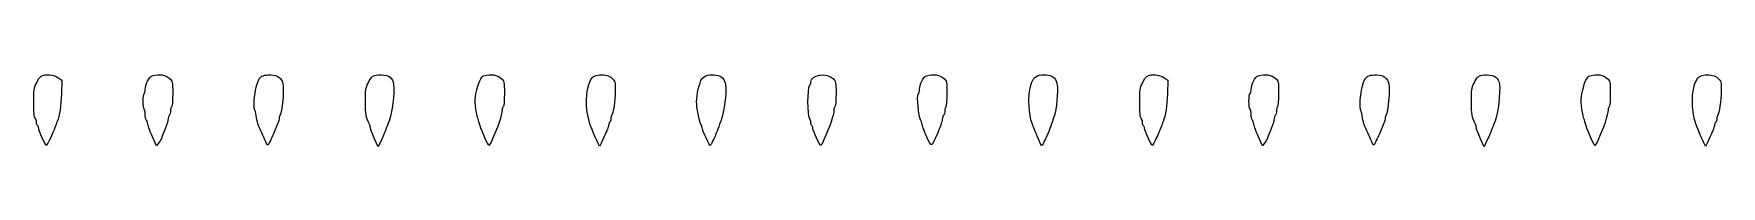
# Model space of a CAD drawing. Header units: centimetres. Extents: x -13.3 to 13.9, y 5.7 to 11.2.
# Drawn here: x 0.18 to 13.57, y 10.39 to 10.98 of the extents above; entities that cross this region are included whole.
import ezdxf

# ---------------------------------------------------------------- set-up
doc = ezdxf.new("R2010")
doc.units = ezdxf.units.CM
doc.header["$MEASUREMENT"] = 0
doc.layers.add('Layer 1', color=7, linetype='Continuous')

msp = doc.modelspace()

# ---------------------------------------------------------------- linework, layer by layer
at = {"layer": 'Layer 1'}
for points, knots in [([(6.44325, 10.44473), (6.49467, 10.55795), (6.52401, 10.64433), (6.52401, 10.68255), (6.52401, 10.68255), (6.52401, 10.69503), (6.52793, 10.70786), (6.53272, 10.71106), (6.53272, 10.71106), (6.53762, 10.71433), (6.54144, 10.75932), (6.54144, 10.81368), (6.54144, 10.81368), (6.54144, 10.9037), (6.53997, 10.91196), (6.52049, 10.93176), (6.52049, 10.93176), (6.4683, 10.98479), (6.34099, 10.96564), (6.34099, 10.90475), (6.34099, 10.90475), (6.34099, 10.89622), (6.33609, 10.88394), (6.3301, 10.87746), (6.3301, 10.87746), (6.31495, 10.86106), (6.31502, 10.63639), (6.33018, 10.61999), (6.33018, 10.61999), (6.33613, 10.61356), (6.34099, 10.59879), (6.34099, 10.58717), (6.34099, 10.58717), (6.34099, 10.57555), (6.34491, 10.56342), (6.34971, 10.56022), (6.34971, 10.56022), (6.3545, 10.55702), (6.35842, 10.54747), (6.35842, 10.53902), (6.35842, 10.53902), (6.35842, 10.52083), (6.41112, 10.40466), (6.41937, 10.40466), (6.41937, 10.40466), (6.42249, 10.40466), (6.43324, 10.42269), (6.44325, 10.44473)], [0, 0, 0, 0, 0.07692308, 0.07692308, 0.07692308, 0.07692308, 0.15384615, 0.15384615, 0.15384615, 0.15384615, 0.23076923, 0.23076923, 0.23076923, 0.23076923, 0.30769231, 0.30769231, 0.30769231, 0.30769231, 0.38461538, 0.38461538, 0.38461538, 0.38461538, 0.46153846, 0.46153846, 0.46153846, 0.46153846, 0.53846154, 0.53846154, 0.53846154, 0.53846154, 0.61538462, 0.61538462, 0.61538462, 0.61538462, 0.69230769, 0.69230769, 0.69230769, 0.69230769, 0.76923077, 0.76923077, 0.76923077, 0.76923077, 0.84615385, 0.84615385, 0.84615385, 0.84615385, 1, 1, 1, 1]), ([(0.30951, 10.4683), (0.32516, 10.5033), (0.34099, 10.54042), (0.34469, 10.55079), (0.34469, 10.55079), (0.34839, 10.56116), (0.35563, 10.58025), (0.36078, 10.59322), (0.36078, 10.59322), (0.38043, 10.64261), (0.39145, 10.71474), (0.39483, 10.81601), (0.39483, 10.81601), (0.39483, 10.81601), (0.39834, 10.92097), (0.39834, 10.92097), (0.39834, 10.92097), (0.39834, 10.92097), (0.36685, 10.94202), (0.36685, 10.94202), (0.36685, 10.94202), (0.33257, 10.96494), (0.26489, 10.97066), (0.23471, 10.95319), (0.23471, 10.95319), (0.22533, 10.94776), (0.20807, 10.92315), (0.19637, 10.89851), (0.19637, 10.89851), (0.17728, 10.85833), (0.17511, 10.84225), (0.17537, 10.74249), (0.17537, 10.74249), (0.17555, 10.66802), (0.17915, 10.62747), (0.18626, 10.61978), (0.18626, 10.61978), (0.1921, 10.61347), (0.19687, 10.59879), (0.19687, 10.58717), (0.19687, 10.58717), (0.19687, 10.57555), (0.20079, 10.56342), (0.20559, 10.56022), (0.20559, 10.56022), (0.21038, 10.55702), (0.2143, 10.54747), (0.2143, 10.53902), (0.2143, 10.53902), (0.2143, 10.52076), (0.26702, 10.40466), (0.27531, 10.40466), (0.27531, 10.40466), (0.27846, 10.40466), (0.29385, 10.4333), (0.30951, 10.4683)], [0, 0, 0, 0, 0.06666667, 0.06666667, 0.06666667, 0.06666667, 0.13333333, 0.13333333, 0.13333333, 0.13333333, 0.2, 0.2, 0.2, 0.2, 0.26666667, 0.26666667, 0.26666667, 0.26666667, 0.33333333, 0.33333333, 0.33333333, 0.33333333, 0.4, 0.4, 0.4, 0.4, 0.46666667, 0.46666667, 0.46666667, 0.46666667, 0.53333333, 0.53333333, 0.53333333, 0.53333333, 0.6, 0.6, 0.6, 0.6, 0.66666667, 0.66666667, 0.66666667, 0.66666667, 0.73333333, 0.73333333, 0.73333333, 0.73333333, 0.8, 0.8, 0.8, 0.8, 0.86666667, 0.86666667, 0.86666667, 0.86666667, 1, 1, 1, 1]), ([(1.19038, 10.46594), (1.19043, 10.47113), (1.20034, 10.49643), (1.21241, 10.52217), (1.21241, 10.52217), (1.22448, 10.5479), (1.23674, 10.58512), (1.23966, 10.60487), (1.23966, 10.60487), (1.24258, 10.62462), (1.24838, 10.64305), (1.25254, 10.64583), (1.25254, 10.64583), (1.2567, 10.64862), (1.26011, 10.66312), (1.26011, 10.67807), (1.26011, 10.67807), (1.26011, 10.69301), (1.26403, 10.70786), (1.26882, 10.71106), (1.26882, 10.71106), (1.27373, 10.71434), (1.27754, 10.75959), (1.27754, 10.81449), (1.27754, 10.81449), (1.27754, 10.91189), (1.27749, 10.91213), (1.25073, 10.93649), (1.25073, 10.93649), (1.21991, 10.96454), (1.17601, 10.97078), (1.11427, 10.95588), (1.11427, 10.95588), (1.09173, 10.95044), (1.05966, 10.88625), (1.05966, 10.84655), (1.05966, 10.84655), (1.05966, 10.83227), (1.05574, 10.81797), (1.05095, 10.81477), (1.05095, 10.81477), (1.04616, 10.81156), (1.04223, 10.78399), (1.04223, 10.75349), (1.04223, 10.75349), (1.04223, 10.72299), (1.04616, 10.69541), (1.05095, 10.69221), (1.05095, 10.69221), (1.05574, 10.689), (1.05966, 10.66991), (1.05966, 10.64978), (1.05966, 10.64978), (1.05966, 10.62965), (1.06308, 10.6109), (1.06725, 10.60811), (1.06725, 10.60811), (1.07143, 10.60532), (1.07733, 10.58916), (1.08037, 10.5722), (1.08037, 10.5722), (1.08341, 10.55524), (1.10032, 10.51001), (1.11794, 10.47169), (1.11794, 10.47169), (1.11794, 10.47169), (1.14999, 10.40201), (1.14999, 10.40201), (1.14999, 10.40201), (1.14999, 10.40201), (1.17014, 10.42926), (1.17014, 10.42926), (1.17014, 10.42926), (1.18123, 10.44425), (1.19034, 10.46076), (1.19038, 10.46594)], [0, 0, 0, 0, 0.05, 0.05, 0.05, 0.05, 0.1, 0.1, 0.1, 0.1, 0.15, 0.15, 0.15, 0.15, 0.2, 0.2, 0.2, 0.2, 0.25, 0.25, 0.25, 0.25, 0.3, 0.3, 0.3, 0.3, 0.35, 0.35, 0.35, 0.35, 0.4, 0.4, 0.4, 0.4, 0.45, 0.45, 0.45, 0.45, 0.5, 0.5, 0.5, 0.5, 0.55, 0.55, 0.55, 0.55, 0.6, 0.6, 0.6, 0.6, 0.65, 0.65, 0.65, 0.65, 0.7, 0.7, 0.7, 0.7, 0.75, 0.75, 0.75, 0.75, 0.8, 0.8, 0.8, 0.8, 0.85, 0.85, 0.85, 0.85, 0.9, 0.9, 0.9, 0.9, 1, 1, 1, 1]), ([(2.06478, 10.46794), (2.07192, 10.4824), (2.08419, 10.5112), (2.09204, 10.53194), (2.09204, 10.53194), (2.09989, 10.55268), (2.11005, 10.57701), (2.11461, 10.58602), (2.11461, 10.58602), (2.11917, 10.59502), (2.1229, 10.61008), (2.1229, 10.61949), (2.1229, 10.61949), (2.1229, 10.62889), (2.12643, 10.64061), (2.13074, 10.64554), (2.13074, 10.64554), (2.14454, 10.66129), (2.16178, 10.85314), (2.15283, 10.89133), (2.15283, 10.89133), (2.14182, 10.93834), (2.11061, 10.96164), (2.05703, 10.96286), (2.05703, 10.96286), (2.00118, 10.96413), (1.97951, 10.95603), (1.96216, 10.92739), (1.96216, 10.92739), (1.93449, 10.88171), (1.91306, 10.72111), (1.92966, 10.68385), (1.92966, 10.68385), (1.93454, 10.67289), (1.94087, 10.64571), (1.94373, 10.62344), (1.94373, 10.62344), (1.94659, 10.60118), (1.95236, 10.57573), (1.95656, 10.56688), (1.95656, 10.56688), (1.96076, 10.55803), (1.97917, 10.51635), (1.99746, 10.47424), (1.99746, 10.47424), (2.02899, 10.40167), (2.03127, 10.39884), (2.04126, 10.41967), (2.04126, 10.41967), (2.04706, 10.43176), (2.05764, 10.45348), (2.06478, 10.46794)], [0, 0, 0, 0, 0.07142857, 0.07142857, 0.07142857, 0.07142857, 0.14285714, 0.14285714, 0.14285714, 0.14285714, 0.21428571, 0.21428571, 0.21428571, 0.21428571, 0.28571429, 0.28571429, 0.28571429, 0.28571429, 0.35714286, 0.35714286, 0.35714286, 0.35714286, 0.42857143, 0.42857143, 0.42857143, 0.42857143, 0.5, 0.5, 0.5, 0.5, 0.57142857, 0.57142857, 0.57142857, 0.57142857, 0.64285714, 0.64285714, 0.64285714, 0.64285714, 0.71428571, 0.71428571, 0.71428571, 0.71428571, 0.78571429, 0.78571429, 0.78571429, 0.78571429, 0.85714286, 0.85714286, 0.85714286, 0.85714286, 1, 1, 1, 1]), ([(2.97279, 10.54136), (2.98086, 10.56211), (2.99076, 10.58756), (2.99479, 10.59793), (2.99479, 10.59793), (3.01807, 10.65792), (3.03808, 10.82177), (3.02996, 10.88599), (3.02996, 10.88599), (3.02309, 10.94035), (2.99514, 10.96227), (2.93192, 10.96288), (2.93192, 10.96288), (2.87069, 10.96348), (2.85436, 10.95334), (2.82831, 10.89854), (2.82831, 10.89854), (2.80949, 10.85893), (2.80703, 10.8416), (2.80703, 10.74848), (2.80703, 10.74848), (2.80703, 10.6485), (2.80972, 10.63343), (2.83855, 10.57213), (2.83855, 10.57213), (2.84279, 10.56313), (2.84625, 10.55015), (2.84625, 10.54328), (2.84625, 10.54328), (2.84625, 10.53642), (2.86027, 10.50002), (2.8774, 10.4624), (2.8774, 10.4624), (2.8774, 10.4624), (2.90856, 10.39399), (2.90856, 10.39399), (2.90856, 10.39399), (2.90856, 10.39399), (2.93334, 10.44882), (2.93334, 10.44882), (2.93334, 10.44882), (2.94697, 10.47898), (2.96472, 10.52062), (2.97279, 10.54136)], [0, 0, 0, 0, 0.08333333, 0.08333333, 0.08333333, 0.08333333, 0.16666667, 0.16666667, 0.16666667, 0.16666667, 0.25, 0.25, 0.25, 0.25, 0.33333333, 0.33333333, 0.33333333, 0.33333333, 0.41666667, 0.41666667, 0.41666667, 0.41666667, 0.5, 0.5, 0.5, 0.5, 0.58333333, 0.58333333, 0.58333333, 0.58333333, 0.66666667, 0.66666667, 0.66666667, 0.66666667, 0.75, 0.75, 0.75, 0.75, 0.83333333, 0.83333333, 0.83333333, 0.83333333, 1, 1, 1, 1]), ([(3.80651, 10.4353), (3.8546, 10.53848), (3.89206, 10.6484), (3.89206, 10.68635), (3.89206, 10.68635), (3.89206, 10.69674), (3.89598, 10.70786), (3.90077, 10.71106), (3.90077, 10.71106), (3.90568, 10.71434), (3.90949, 10.75959), (3.90949, 10.81449), (3.90949, 10.81449), (3.90949, 10.91189), (3.90944, 10.91213), (3.88267, 10.93649), (3.88267, 10.93649), (3.85215, 10.96427), (3.80816, 10.97072), (3.74768, 10.95628), (3.74768, 10.95628), (3.7237, 10.95055), (3.70268, 10.90364), (3.68308, 10.81208), (3.68308, 10.81208), (3.67265, 10.76336), (3.68048, 10.67353), (3.70011, 10.61679), (3.70011, 10.61679), (3.70369, 10.60642), (3.71147, 10.58096), (3.71738, 10.56022), (3.71738, 10.56022), (3.73034, 10.51482), (3.77962, 10.40466), (3.78698, 10.40466), (3.78698, 10.40466), (3.78987, 10.40466), (3.79866, 10.41845), (3.80651, 10.4353)], [0, 0, 0, 0, 0.09090909, 0.09090909, 0.09090909, 0.09090909, 0.18181818, 0.18181818, 0.18181818, 0.18181818, 0.27272727, 0.27272727, 0.27272727, 0.27272727, 0.36363636, 0.36363636, 0.36363636, 0.36363636, 0.45454545, 0.45454545, 0.45454545, 0.45454545, 0.54545455, 0.54545455, 0.54545455, 0.54545455, 0.63636364, 0.63636364, 0.63636364, 0.63636364, 0.72727273, 0.72727273, 0.72727273, 0.72727273, 0.81818182, 0.81818182, 0.81818182, 0.81818182, 1, 1, 1, 1]), ([(4.70233, 10.47595), (4.72159, 10.51711), (4.73736, 10.55797), (4.73738, 10.56673), (4.73738, 10.56673), (4.7374, 10.5755), (4.74134, 10.5853), (4.74613, 10.5885), (4.74613, 10.5885), (4.75093, 10.59171), (4.75485, 10.60398), (4.75485, 10.61577), (4.75485, 10.61577), (4.75485, 10.62756), (4.75773, 10.64033), (4.76125, 10.64414), (4.76125, 10.64414), (4.77375, 10.65766), (4.7886, 10.75932), (4.78915, 10.83514), (4.78915, 10.83514), (4.78969, 10.9098), (4.78891, 10.91281), (4.7629, 10.93649), (4.7629, 10.93649), (4.7383, 10.95888), (4.70989, 10.96628), (4.66334, 10.96245), (4.66334, 10.96245), (4.62257, 10.95908), (4.60617, 10.94944), (4.59231, 10.92069), (4.59231, 10.92069), (4.55085, 10.83468), (4.54953, 10.69841), (4.58895, 10.57436), (4.58895, 10.57436), (4.60117, 10.5359), (4.66218, 10.39555), (4.66524, 10.39886), (4.66524, 10.39886), (4.66638, 10.4001), (4.68307, 10.43479), (4.70233, 10.47595)], [0, 0, 0, 0, 0.08333333, 0.08333333, 0.08333333, 0.08333333, 0.16666667, 0.16666667, 0.16666667, 0.16666667, 0.25, 0.25, 0.25, 0.25, 0.33333333, 0.33333333, 0.33333333, 0.33333333, 0.41666667, 0.41666667, 0.41666667, 0.41666667, 0.5, 0.5, 0.5, 0.5, 0.58333333, 0.58333333, 0.58333333, 0.58333333, 0.66666667, 0.66666667, 0.66666667, 0.66666667, 0.75, 0.75, 0.75, 0.75, 0.83333333, 0.83333333, 0.83333333, 0.83333333, 1, 1, 1, 1]), ([(5.57679, 10.46794), (5.58799, 10.4909), (5.60337, 10.53137), (5.62619, 10.59793), (5.62619, 10.59793), (5.6553, 10.68285), (5.67251, 10.81358), (5.66381, 10.88375), (5.66381, 10.88375), (5.65798, 10.93073), (5.63831, 10.95164), (5.59113, 10.96097), (5.59113, 10.96097), (5.54373, 10.97035), (5.49567, 10.95767), (5.47697, 10.93085), (5.47697, 10.93085), (5.45768, 10.90319), (5.43462, 10.80469), (5.43462, 10.74995), (5.43462, 10.74995), (5.43462, 10.70553), (5.45552, 10.59978), (5.46977, 10.57213), (5.46977, 10.57213), (5.4744, 10.56313), (5.4782, 10.55052), (5.4782, 10.5441), (5.4782, 10.5441), (5.4782, 10.53769), (5.49249, 10.50158), (5.50996, 10.46385), (5.50996, 10.46385), (5.54101, 10.39677), (5.54196, 10.39576), (5.55284, 10.41845), (5.55284, 10.41845), (5.55896, 10.43121), (5.56974, 10.45348), (5.57679, 10.46794)], [0, 0, 0, 0, 0.09090909, 0.09090909, 0.09090909, 0.09090909, 0.18181818, 0.18181818, 0.18181818, 0.18181818, 0.27272727, 0.27272727, 0.27272727, 0.27272727, 0.36363636, 0.36363636, 0.36363636, 0.36363636, 0.45454545, 0.45454545, 0.45454545, 0.45454545, 0.54545455, 0.54545455, 0.54545455, 0.54545455, 0.63636364, 0.63636364, 0.63636364, 0.63636364, 0.72727273, 0.72727273, 0.72727273, 0.72727273, 0.81818182, 0.81818182, 0.81818182, 0.81818182, 1, 1, 1, 1]), ([(7.34834, 10.50479), (7.36564, 10.5453), (7.3819, 10.59247), (7.38447, 10.60963), (7.38447, 10.60963), (7.38704, 10.62678), (7.39254, 10.64308), (7.39669, 10.64585), (7.39669, 10.64585), (7.40083, 10.64863), (7.40423, 10.66312), (7.40423, 10.67807), (7.40423, 10.67807), (7.40423, 10.69301), (7.40815, 10.70786), (7.41294, 10.71106), (7.41294, 10.71106), (7.41785, 10.71434), (7.42166, 10.75959), (7.42166, 10.81449), (7.42166, 10.81449), (7.42166, 10.91189), (7.42161, 10.91213), (7.39484, 10.93649), (7.39484, 10.93649), (7.36446, 10.96414), (7.3172, 10.97094), (7.25839, 10.9561), (7.25839, 10.9561), (7.23618, 10.95049), (7.20378, 10.88629), (7.20378, 10.84788), (7.20378, 10.84788), (7.20378, 10.83433), (7.19949, 10.81861), (7.19425, 10.81294), (7.19425, 10.81294), (7.18101, 10.79862), (7.1957, 10.63154), (7.21233, 10.60736), (7.21233, 10.60736), (7.21589, 10.60217), (7.2215, 10.5852), (7.22478, 10.56965), (7.22478, 10.56965), (7.22806, 10.55409), (7.24524, 10.50901), (7.26295, 10.46946), (7.26295, 10.46946), (7.30012, 10.38645), (7.29732, 10.3853), (7.34834, 10.50479)], [0, 0, 0, 0, 0.07142857, 0.07142857, 0.07142857, 0.07142857, 0.14285714, 0.14285714, 0.14285714, 0.14285714, 0.21428571, 0.21428571, 0.21428571, 0.21428571, 0.28571429, 0.28571429, 0.28571429, 0.28571429, 0.35714286, 0.35714286, 0.35714286, 0.35714286, 0.42857143, 0.42857143, 0.42857143, 0.42857143, 0.5, 0.5, 0.5, 0.5, 0.57142857, 0.57142857, 0.57142857, 0.57142857, 0.64285714, 0.64285714, 0.64285714, 0.64285714, 0.71428571, 0.71428571, 0.71428571, 0.71428571, 0.78571429, 0.78571429, 0.78571429, 0.78571429, 0.85714286, 0.85714286, 0.85714286, 0.85714286, 1, 1, 1, 1]), ([(8.2089, 10.46794), (8.22336, 10.49722), (8.24143, 10.54343), (8.25788, 10.59322), (8.25788, 10.59322), (8.26387, 10.61137), (8.27214, 10.6347), (8.27624, 10.64507), (8.27624, 10.64507), (8.28873, 10.67663), (8.30291, 10.83859), (8.29695, 10.88161), (8.29695, 10.88161), (8.29018, 10.93047), (8.27052, 10.95158), (8.22308, 10.96097), (8.22308, 10.96097), (8.17567, 10.97035), (8.12762, 10.95767), (8.10891, 10.93084), (8.10891, 10.93084), (8.06169, 10.86312), (8.05833, 10.66979), (8.10254, 10.56493), (8.10254, 10.56493), (8.10801, 10.55197), (8.11555, 10.53288), (8.11931, 10.52251), (8.11931, 10.52251), (8.12307, 10.51214), (8.13678, 10.47915), (8.14978, 10.4492), (8.14978, 10.4492), (8.17321, 10.39523), (8.17352, 10.39495), (8.18467, 10.4182), (8.18467, 10.4182), (8.19086, 10.43109), (8.20176, 10.45348), (8.2089, 10.46794)], [0, 0, 0, 0, 0.09090909, 0.09090909, 0.09090909, 0.09090909, 0.18181818, 0.18181818, 0.18181818, 0.18181818, 0.27272727, 0.27272727, 0.27272727, 0.27272727, 0.36363636, 0.36363636, 0.36363636, 0.36363636, 0.45454545, 0.45454545, 0.45454545, 0.45454545, 0.54545455, 0.54545455, 0.54545455, 0.54545455, 0.63636364, 0.63636364, 0.63636364, 0.63636364, 0.72727273, 0.72727273, 0.72727273, 0.72727273, 0.81818182, 0.81818182, 0.81818182, 0.81818182, 1, 1, 1, 1]), ([(9.08557, 10.4683), (9.10122, 10.5033), (9.11706, 10.54042), (9.12075, 10.55079), (9.12075, 10.55079), (9.12445, 10.56116), (9.1317, 10.58025), (9.13685, 10.59322), (9.13685, 10.59322), (9.15649, 10.64261), (9.16752, 10.71474), (9.1709, 10.81601), (9.1709, 10.81601), (9.1709, 10.81601), (9.17441, 10.92097), (9.17441, 10.92097), (9.17441, 10.92097), (9.17441, 10.92097), (9.14292, 10.94202), (9.14292, 10.94202), (9.14292, 10.94202), (9.10863, 10.96494), (9.04095, 10.97066), (9.01078, 10.95319), (9.01078, 10.95319), (9.00139, 10.94776), (8.98414, 10.92315), (8.97243, 10.89851), (8.97243, 10.89851), (8.95335, 10.85833), (8.95118, 10.84225), (8.95143, 10.74249), (8.95143, 10.74249), (8.95162, 10.66802), (8.95522, 10.62747), (8.96233, 10.61978), (8.96233, 10.61978), (8.96816, 10.61347), (8.97294, 10.59879), (8.97294, 10.58717), (8.97294, 10.58717), (8.97294, 10.57555), (8.97686, 10.56342), (8.98165, 10.56022), (8.98165, 10.56022), (8.98645, 10.55702), (8.99037, 10.54747), (8.99037, 10.53902), (8.99037, 10.53902), (8.99037, 10.52076), (9.04309, 10.40466), (9.05137, 10.40466), (9.05137, 10.40466), (9.05453, 10.40466), (9.06992, 10.4333), (9.08557, 10.4683)], [0, 0, 0, 0, 0.06666667, 0.06666667, 0.06666667, 0.06666667, 0.13333333, 0.13333333, 0.13333333, 0.13333333, 0.2, 0.2, 0.2, 0.2, 0.26666667, 0.26666667, 0.26666667, 0.26666667, 0.33333333, 0.33333333, 0.33333333, 0.33333333, 0.4, 0.4, 0.4, 0.4, 0.46666667, 0.46666667, 0.46666667, 0.46666667, 0.53333333, 0.53333333, 0.53333333, 0.53333333, 0.6, 0.6, 0.6, 0.6, 0.66666667, 0.66666667, 0.66666667, 0.66666667, 0.73333333, 0.73333333, 0.73333333, 0.73333333, 0.8, 0.8, 0.8, 0.8, 0.86666667, 0.86666667, 0.86666667, 0.86666667, 1, 1, 1, 1]), ([(9.96645, 10.46594), (9.96649, 10.47113), (9.9764, 10.49643), (9.98847, 10.52217), (9.98847, 10.52217), (10.00055, 10.5479), (10.01281, 10.58512), (10.01573, 10.60487), (10.01573, 10.60487), (10.01865, 10.62462), (10.02444, 10.64305), (10.02861, 10.64583), (10.02861, 10.64583), (10.03277, 10.64862), (10.03618, 10.66312), (10.03618, 10.67807), (10.03618, 10.67807), (10.03618, 10.69301), (10.0401, 10.70786), (10.04489, 10.71106), (10.04489, 10.71106), (10.04979, 10.71434), (10.05361, 10.75959), (10.05361, 10.81449), (10.05361, 10.81449), (10.05361, 10.91189), (10.05355, 10.91213), (10.02679, 10.93649), (10.02679, 10.93649), (9.99598, 10.96454), (9.95208, 10.97078), (9.89034, 10.95588), (9.89034, 10.95588), (9.86779, 10.95044), (9.83573, 10.88625), (9.83573, 10.84655), (9.83573, 10.84655), (9.83573, 10.83227), (9.83181, 10.81797), (9.82701, 10.81477), (9.82701, 10.81477), (9.82222, 10.81156), (9.8183, 10.78399), (9.8183, 10.75349), (9.8183, 10.75349), (9.8183, 10.72299), (9.82222, 10.69541), (9.82701, 10.69221), (9.82701, 10.69221), (9.83181, 10.689), (9.83573, 10.66991), (9.83573, 10.64978), (9.83573, 10.64978), (9.83573, 10.62965), (9.83915, 10.6109), (9.84332, 10.60811), (9.84332, 10.60811), (9.84749, 10.60532), (9.8534, 10.58916), (9.85644, 10.5722), (9.85644, 10.5722), (9.85948, 10.55524), (9.87638, 10.51001), (9.89401, 10.47169), (9.89401, 10.47169), (9.89401, 10.47169), (9.92605, 10.40201), (9.92605, 10.40201), (9.92605, 10.40201), (9.92605, 10.40201), (9.94621, 10.42926), (9.94621, 10.42926), (9.94621, 10.42926), (9.9573, 10.44425), (9.96641, 10.46076), (9.96645, 10.46594)], [0, 0, 0, 0, 0.05, 0.05, 0.05, 0.05, 0.1, 0.1, 0.1, 0.1, 0.15, 0.15, 0.15, 0.15, 0.2, 0.2, 0.2, 0.2, 0.25, 0.25, 0.25, 0.25, 0.3, 0.3, 0.3, 0.3, 0.35, 0.35, 0.35, 0.35, 0.4, 0.4, 0.4, 0.4, 0.45, 0.45, 0.45, 0.45, 0.5, 0.5, 0.5, 0.5, 0.55, 0.55, 0.55, 0.55, 0.6, 0.6, 0.6, 0.6, 0.65, 0.65, 0.65, 0.65, 0.7, 0.7, 0.7, 0.7, 0.75, 0.75, 0.75, 0.75, 0.8, 0.8, 0.8, 0.8, 0.85, 0.85, 0.85, 0.85, 0.9, 0.9, 0.9, 0.9, 1, 1, 1, 1]), ([(10.84085, 10.46794), (10.84799, 10.4824), (10.86026, 10.5112), (10.86811, 10.53194), (10.86811, 10.53194), (10.87596, 10.55268), (10.88611, 10.57701), (10.89067, 10.58602), (10.89067, 10.58602), (10.89524, 10.59502), (10.89897, 10.61008), (10.89897, 10.61949), (10.89897, 10.61949), (10.89897, 10.62889), (10.9025, 10.64061), (10.90681, 10.64554), (10.90681, 10.64554), (10.92061, 10.66129), (10.93785, 10.85314), (10.9289, 10.89133), (10.9289, 10.89133), (10.91789, 10.93834), (10.88667, 10.96164), (10.83309, 10.96286), (10.83309, 10.96286), (10.77725, 10.96413), (10.75558, 10.95603), (10.73823, 10.92739), (10.73823, 10.92739), (10.71056, 10.88171), (10.68913, 10.72111), (10.70572, 10.68385), (10.70572, 10.68385), (10.7106, 10.67289), (10.71694, 10.64571), (10.7198, 10.62344), (10.7198, 10.62344), (10.72265, 10.60118), (10.72843, 10.57573), (10.73263, 10.56688), (10.73263, 10.56688), (10.73683, 10.55803), (10.75523, 10.51635), (10.77353, 10.47424), (10.77353, 10.47424), (10.80506, 10.40167), (10.80733, 10.39884), (10.81733, 10.41967), (10.81733, 10.41967), (10.82312, 10.43176), (10.83371, 10.45348), (10.84085, 10.46794)], [0, 0, 0, 0, 0.07142857, 0.07142857, 0.07142857, 0.07142857, 0.14285714, 0.14285714, 0.14285714, 0.14285714, 0.21428571, 0.21428571, 0.21428571, 0.21428571, 0.28571429, 0.28571429, 0.28571429, 0.28571429, 0.35714286, 0.35714286, 0.35714286, 0.35714286, 0.42857143, 0.42857143, 0.42857143, 0.42857143, 0.5, 0.5, 0.5, 0.5, 0.57142857, 0.57142857, 0.57142857, 0.57142857, 0.64285714, 0.64285714, 0.64285714, 0.64285714, 0.71428571, 0.71428571, 0.71428571, 0.71428571, 0.78571429, 0.78571429, 0.78571429, 0.78571429, 0.85714286, 0.85714286, 0.85714286, 0.85714286, 1, 1, 1, 1]), ([(11.74886, 10.54136), (11.75693, 10.56211), (11.76683, 10.58756), (11.77085, 10.59793), (11.77085, 10.59793), (11.79414, 10.65792), (11.81414, 10.82177), (11.80603, 10.88599), (11.80603, 10.88599), (11.79915, 10.94035), (11.77121, 10.96227), (11.70799, 10.96288), (11.70799, 10.96288), (11.64676, 10.96348), (11.63043, 10.95334), (11.60438, 10.89854), (11.60438, 10.89854), (11.58556, 10.85893), (11.5831, 10.8416), (11.5831, 10.74848), (11.5831, 10.74848), (11.5831, 10.6485), (11.58579, 10.63343), (11.61462, 10.57213), (11.61462, 10.57213), (11.61885, 10.56313), (11.62232, 10.55015), (11.62232, 10.54328), (11.62232, 10.54328), (11.62232, 10.53642), (11.63634, 10.50002), (11.65347, 10.4624), (11.65347, 10.4624), (11.65347, 10.4624), (11.68463, 10.39399), (11.68463, 10.39399), (11.68463, 10.39399), (11.68463, 10.39399), (11.7094, 10.44882), (11.7094, 10.44882), (11.7094, 10.44882), (11.72303, 10.47898), (11.74079, 10.52062), (11.74886, 10.54136)], [0, 0, 0, 0, 0.08333333, 0.08333333, 0.08333333, 0.08333333, 0.16666667, 0.16666667, 0.16666667, 0.16666667, 0.25, 0.25, 0.25, 0.25, 0.33333333, 0.33333333, 0.33333333, 0.33333333, 0.41666667, 0.41666667, 0.41666667, 0.41666667, 0.5, 0.5, 0.5, 0.5, 0.58333333, 0.58333333, 0.58333333, 0.58333333, 0.66666667, 0.66666667, 0.66666667, 0.66666667, 0.75, 0.75, 0.75, 0.75, 0.83333333, 0.83333333, 0.83333333, 0.83333333, 1, 1, 1, 1]), ([(12.58258, 10.4353), (12.63067, 10.53848), (12.66812, 10.6484), (12.66812, 10.68635), (12.66812, 10.68635), (12.66812, 10.69674), (12.67205, 10.70786), (12.67684, 10.71106), (12.67684, 10.71106), (12.68174, 10.71434), (12.68556, 10.75959), (12.68556, 10.81449), (12.68556, 10.81449), (12.68556, 10.91189), (12.6855, 10.91213), (12.65874, 10.93649), (12.65874, 10.93649), (12.62822, 10.96427), (12.58423, 10.97072), (12.52375, 10.95628), (12.52375, 10.95628), (12.49976, 10.95055), (12.47875, 10.90364), (12.45915, 10.81208), (12.45915, 10.81208), (12.44872, 10.76336), (12.45655, 10.67353), (12.47617, 10.61679), (12.47617, 10.61679), (12.47976, 10.60642), (12.48753, 10.58096), (12.49345, 10.56022), (12.49345, 10.56022), (12.5064, 10.51482), (12.55569, 10.40466), (12.56305, 10.40466), (12.56305, 10.40466), (12.56594, 10.40466), (12.57472, 10.41845), (12.58258, 10.4353)], [0, 0, 0, 0, 0.09090909, 0.09090909, 0.09090909, 0.09090909, 0.18181818, 0.18181818, 0.18181818, 0.18181818, 0.27272727, 0.27272727, 0.27272727, 0.27272727, 0.36363636, 0.36363636, 0.36363636, 0.36363636, 0.45454545, 0.45454545, 0.45454545, 0.45454545, 0.54545455, 0.54545455, 0.54545455, 0.54545455, 0.63636364, 0.63636364, 0.63636364, 0.63636364, 0.72727273, 0.72727273, 0.72727273, 0.72727273, 0.81818182, 0.81818182, 0.81818182, 0.81818182, 1, 1, 1, 1]), ([(13.4784, 10.47595), (13.49766, 10.51711), (13.51343, 10.55797), (13.51345, 10.56673), (13.51345, 10.56673), (13.51347, 10.5755), (13.51741, 10.5853), (13.5222, 10.5885), (13.5222, 10.5885), (13.52699, 10.59171), (13.53092, 10.60398), (13.53092, 10.61577), (13.53092, 10.61577), (13.53092, 10.62756), (13.53379, 10.64033), (13.53732, 10.64414), (13.53732, 10.64414), (13.54982, 10.65766), (13.56467, 10.75932), (13.56522, 10.83514), (13.56522, 10.83514), (13.56576, 10.9098), (13.56498, 10.91281), (13.53896, 10.93649), (13.53896, 10.93649), (13.51437, 10.95888), (13.48596, 10.96628), (13.43941, 10.96245), (13.43941, 10.96245), (13.39863, 10.95908), (13.38223, 10.94944), (13.36837, 10.92069), (13.36837, 10.92069), (13.32692, 10.83468), (13.3256, 10.69841), (13.36502, 10.57436), (13.36502, 10.57436), (13.37724, 10.5359), (13.43825, 10.39555), (13.44131, 10.39886), (13.44131, 10.39886), (13.44245, 10.4001), (13.45914, 10.43479), (13.4784, 10.47595)], [0, 0, 0, 0, 0.08333333, 0.08333333, 0.08333333, 0.08333333, 0.16666667, 0.16666667, 0.16666667, 0.16666667, 0.25, 0.25, 0.25, 0.25, 0.33333333, 0.33333333, 0.33333333, 0.33333333, 0.41666667, 0.41666667, 0.41666667, 0.41666667, 0.5, 0.5, 0.5, 0.5, 0.58333333, 0.58333333, 0.58333333, 0.58333333, 0.66666667, 0.66666667, 0.66666667, 0.66666667, 0.75, 0.75, 0.75, 0.75, 0.83333333, 0.83333333, 0.83333333, 0.83333333, 1, 1, 1, 1])]:
    msp.add_open_spline(points, degree=3, knots=knots, dxfattribs=at)

doc.saveas('drawing.dxf')
